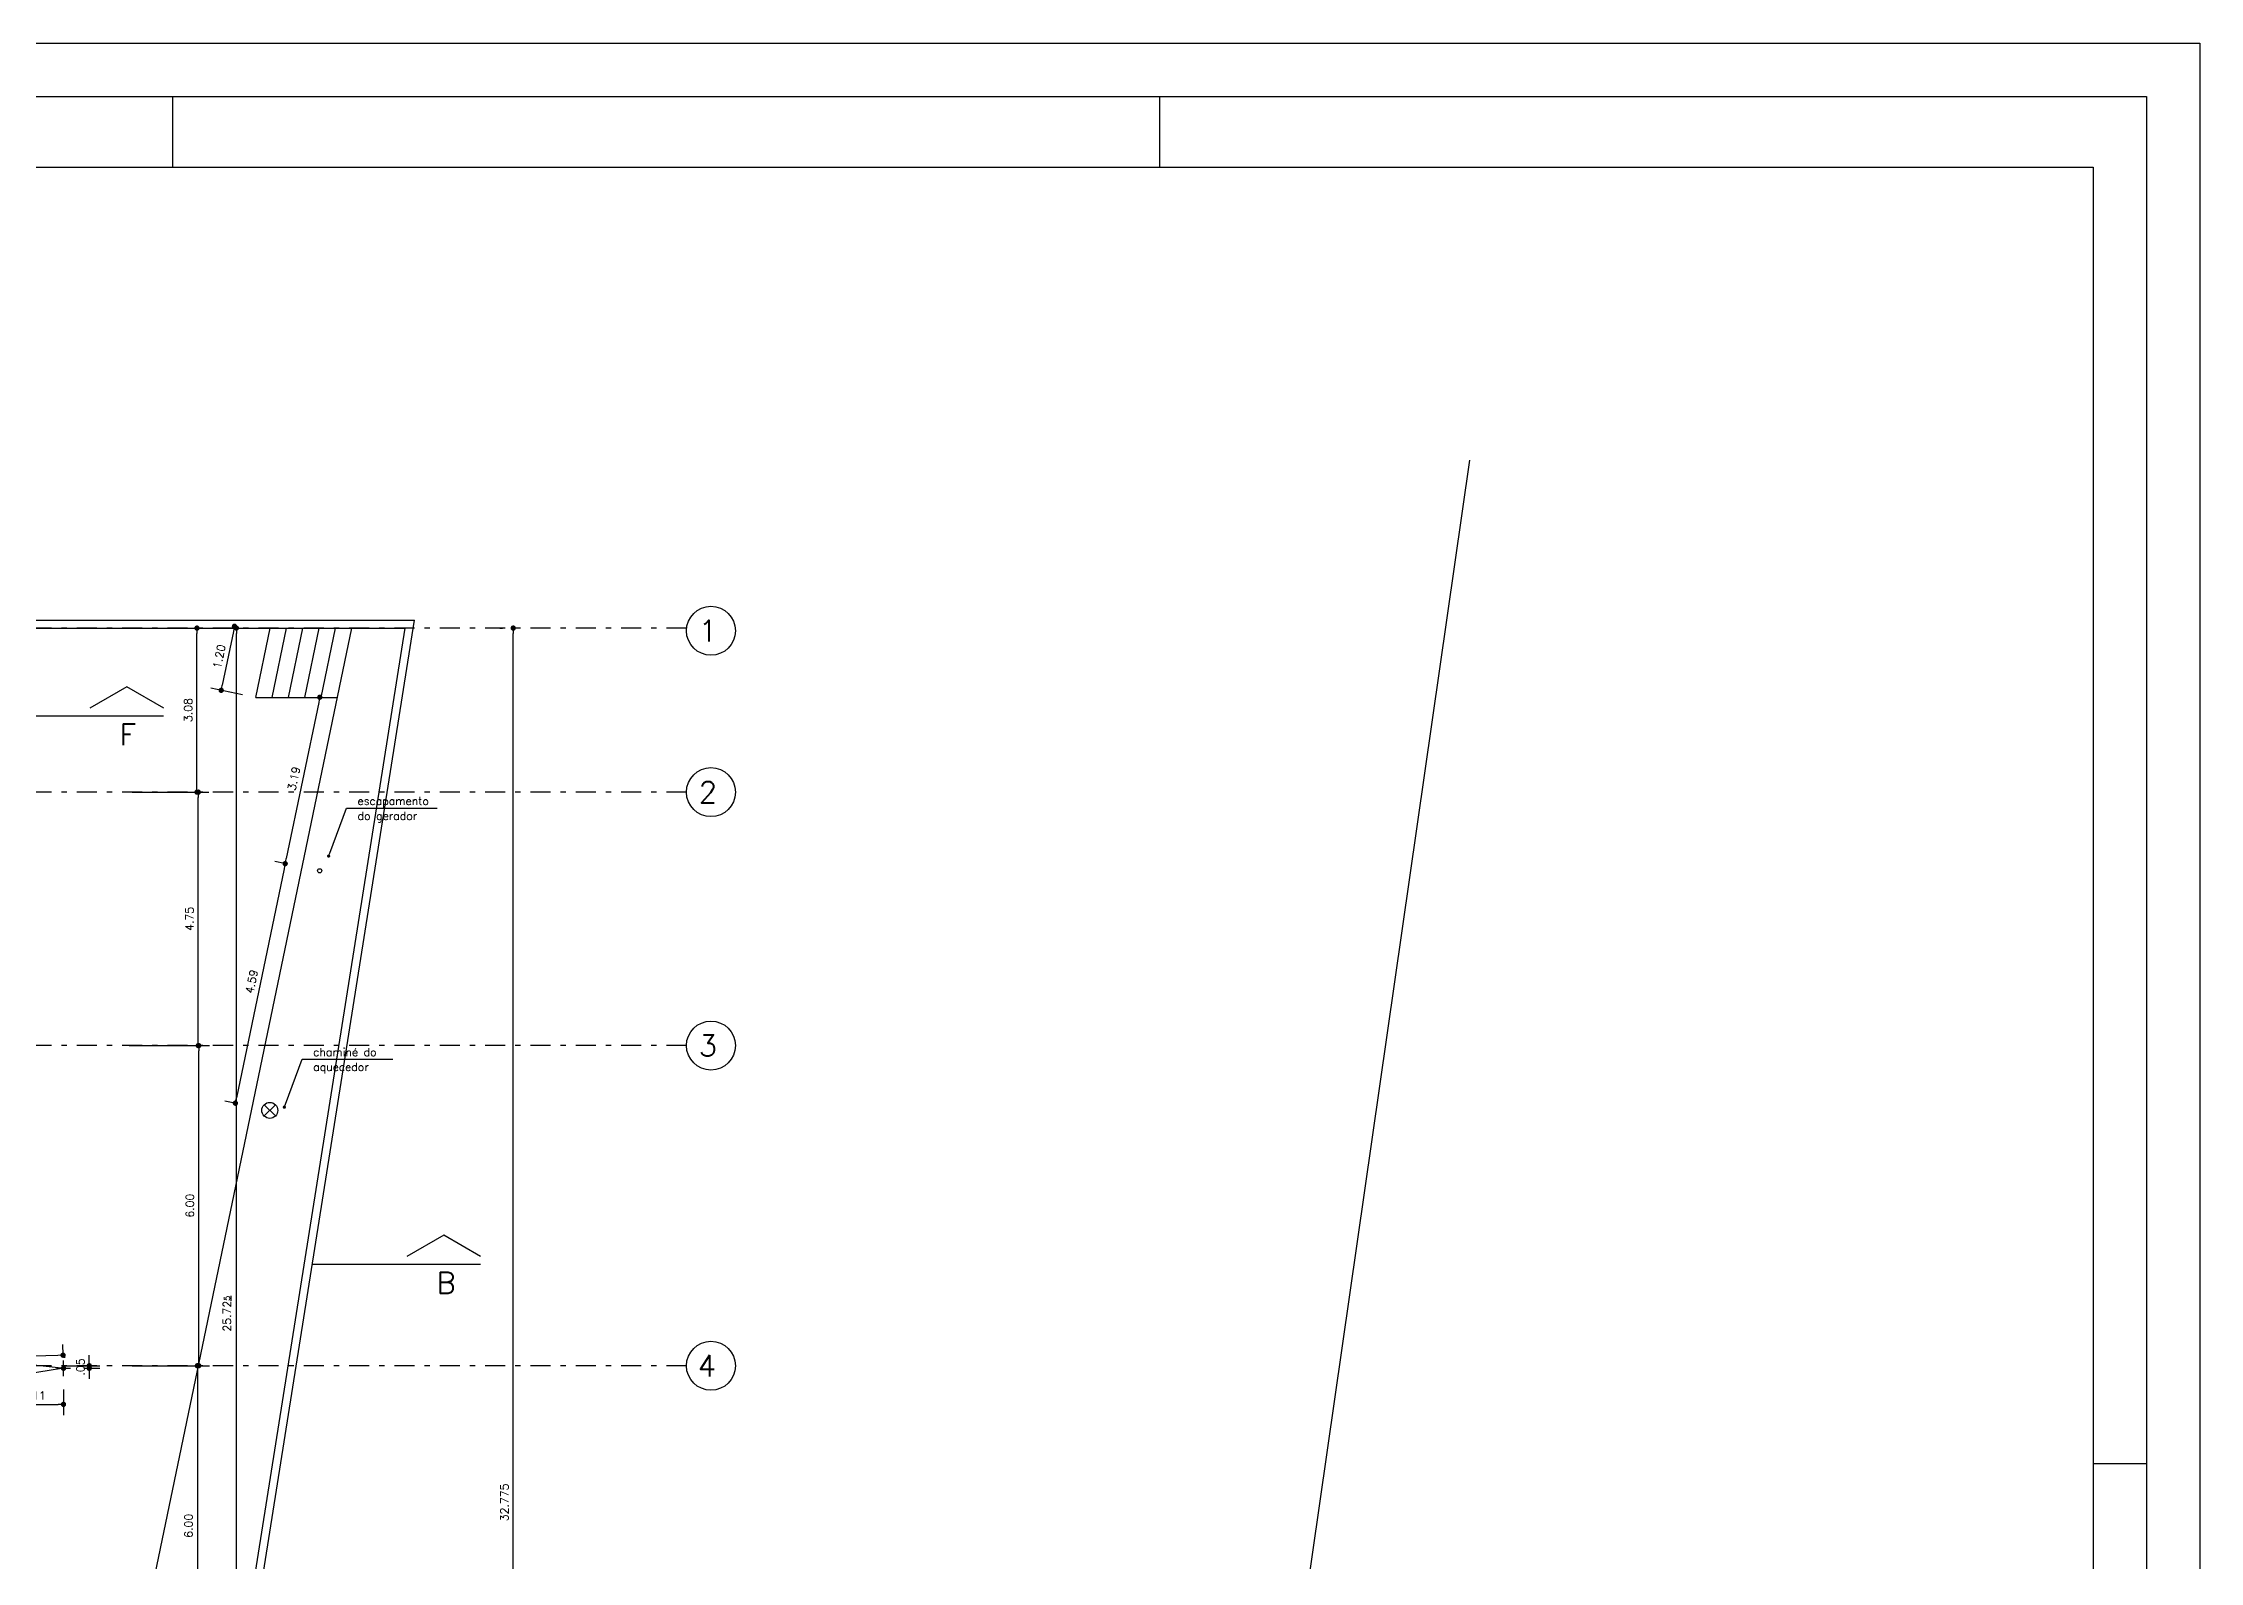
# Model space of a CAD drawing. Extents: x -14 to 107, y -33 to 53.
# Drawn here: x 66.78 to 107.2, y 24.35 to 52.81 of the extents above; entities that cross this region are included whole.
import ezdxf

# ---------------------------------------------------------------- set-up
doc = ezdxf.new("R2010")
doc.units = 0
doc.header["$LTSCALE"] = 1.5
doc.header["$MEASUREMENT"] = 0
doc.linetypes.add('DASHDOT', pattern=[1, 0.5, -0.25, 0, -0.25])
doc.layers.get('0').update_dxf_attribs({"linetype": 'CONTINUOUS'})
for name, color, linetype in [('A-PAREDE', 3, 'CONTINUOUS'), ('COTAS', 7, 'CONTINUOUS'), ('EIXOS', 32, 'DASHDOT'), ('N-LNHVISTA', 7, 'CONTINUOUS'), ('N-NOTACOES', 6, 'CONTINUOUS'), ('N-TEXTO', 7, 'CONTINUOUS'), ('PLACA-PRE-MOLDADA', 6, 'CONTINUOUS'), ('PLATEIA1', 7, 'CONTINUOUS'), ('T-FOLHA', 7, 'CONTINUOUS')]:
    doc.layers.add(name, color=color, linetype=linetype)
doc.styles.add('COTA', font='romans.shx')
doc.styles.add('ROMANS', font='romans')
doc.dimstyles.new('DG060-1', dxfattribs={"dimscale": 0.1, "dimtxt": 1.5, "dimasz": 1, "dimexe": 2, "dimexo": 2.5, "dimgap": 0.9, "dimtad": 1, "dimzin": 4, "dimdsep": 46, "dimtxsty": 'COTA', "dimblk": 'DOT', "dimblk1": 'DOT', "dimblk2": 'DOT', "dimsah": 1, "dimcen": 0.09, "dimclrd": 1, "dimclre": 1, "dimclrt": 2, "dimadec": 0, "dimazin": 0, "dimtfac": 1, "dimtdec": 4, "dimtix": 1, "dimtmove": 2, "dimatfit": 3, "dimldrblk": 'DOT', "dimfxl": 1, "dimtvp": 2, "dimtolj": 1, "dimtzin": 0, "dimarcsym": 0})

# ---------------------------------------------------------------- blocks, each defined once
blk = doc.blocks.new('N-1116')
at = {"layer": 'N-NOTACOES'}
blk.add_line((0.0315, 0), (0, 0), dxfattribs=at)
blk.add_lwpolyline([(0.03155, 0.00146), (0.02463, 0.00546), (0.0177, 0.00146)], dxfattribs=at)
at = {"layer": 'N-NOTACOES', "style": 'ROMANS'}
blk.add_attdef('A', (0.02326, -0.00545), '', height=0.004, dxfattribs=at)
blk = doc.blocks.new('F')
at = {"xscale": 100, "yscale": 100, "zscale": 100}
blk.add_blockref('N-1116', (65.884, 40.2), dxfattribs=at).add_auto_attribs({'A': 'F'})
blk = doc.blocks.new('DOT')
at = {"color": 0, "linetype": 'ByBlock'}
blk.add_line((-0.5, 0), (-1, 0), dxfattribs=at)
at = {"color": 0, "linetype": 'ByBlock', "const_width": 0.5}
blk.add_lwpolyline([(-0.25, 0, 1), (0.25, 0, 1)], format="xyb", close=True, dxfattribs=at)
blk = doc.blocks.new('*D35')
at = {"color": 1, "linetype": 'ByBlock'}
for p, q in [((68.389, 34.025), (69.892, 34.025)), ((69.692, 28.125), (69.692, 33.925)), ((69.123, 28.025), (69.892, 28.025))]:
    blk.add_line(p, q, dxfattribs=at)
at = {"color": 1, "linetype": 'ByBlock', "xscale": 0.1, "yscale": 0.1, "zscale": 0.1}
for p, rotation in [((69.692, 34.025), 90), ((69.692, 28.025), 270)]:
    blk.add_blockref('DOT', p, dxfattribs=dict(at, rotation=rotation))
at = {"color": 2, "linetype": 'ByBlock', "insert": (69.527, 31.025), "char_height": 0.15, "attachment_point": 5, "rotation": 90, "style": 'COTA'}
blk.add_mtext('\\A1;6.00', dxfattribs=at)
blk = doc.blocks.new('*D36')
at = {"color": 1, "linetype": 'ByBlock'}
for p, q in [((68.444, 28.025), (69.867, 28.025)), ((69.667, 27.925), (69.667, 22.125)), ((68.599, 22.025), (69.867, 22.025))]:
    blk.add_line(p, q, dxfattribs=at)
at = {"color": 1, "linetype": 'ByBlock', "xscale": 0.1, "yscale": 0.1, "zscale": 0.1}
for p, rotation in [((69.667, 28.025), 90), ((69.667, 22.025), 270)]:
    blk.add_blockref('DOT', p, dxfattribs=dict(at, rotation=rotation))
at = {"color": 2, "linetype": 'ByBlock', "insert": (69.502, 25.025), "char_height": 0.15, "attachment_point": 5, "rotation": 90, "style": 'COTA'}
blk.add_mtext('\\A1;6.00', dxfattribs=at)
blk = doc.blocks.new('*D90')
at = {"color": 1, "linetype": 'ByBlock'}
blk.add_line((67.158, 27.977), (47.881, 24.952), dxfattribs=at)
at = {"color": 1, "linetype": 'ByBlock', "xscale": 0.1, "yscale": 0.1, "zscale": 0.1, "rotation": 188.9210191805278}
blk.add_blockref('DOT', (47.782, 24.936), dxfattribs=at)
at = {"color": 2, "linetype": 'ByBlock', "insert": (57.494, 26.627), "char_height": 0.15, "attachment_point": 5, "rotation": 8.921, "style": 'COTA'}
blk.add_mtext('\\A1;R19.61', dxfattribs=at)
blk = doc.blocks.new('*D121')
at = {"color": 1, "linetype": 'ByBlock'}
for p, q in [((68.446, 38.775), (69.885, 38.775)), ((69.685, 34.125), (69.685, 38.675)), ((68.389, 34.025), (69.885, 34.025))]:
    blk.add_line(p, q, dxfattribs=at)
at = {"color": 1, "linetype": 'ByBlock', "xscale": 0.1, "yscale": 0.1, "zscale": 0.1}
for p, rotation in [((69.685, 38.775), 90), ((69.685, 34.025), 270)]:
    blk.add_blockref('DOT', p, dxfattribs=dict(at, rotation=rotation))
at = {"color": 2, "linetype": 'ByBlock', "insert": (69.52, 36.4), "char_height": 0.15, "attachment_point": 5, "rotation": 90, "style": 'COTA'}
blk.add_mtext('\\A1;4.75', dxfattribs=at)
blk = doc.blocks.new('*D124')
at = {"color": 1, "linetype": 'ByBlock'}
for p, q in [((69.399, 41.85), (69.86, 41.85)), ((69.66, 38.875), (69.66, 41.75)), ((68.446, 38.775), (69.86, 38.775))]:
    blk.add_line(p, q, dxfattribs=at)
at = {"color": 1, "linetype": 'ByBlock', "xscale": 0.1, "yscale": 0.1, "zscale": 0.1}
for p, rotation in [((69.66, 41.85), 90), ((69.66, 38.775), 270)]:
    blk.add_blockref('DOT', p, dxfattribs=dict(at, rotation=rotation))
at = {"color": 2, "linetype": 'ByBlock', "insert": (69.495, 40.313), "char_height": 0.15, "attachment_point": 5, "rotation": 90, "style": 'COTA'}
blk.add_mtext('\\A1;3.08', dxfattribs=at)
blk = doc.blocks.new('*D125')
at = {"color": 1, "linetype": 'ByBlock'}
for p, q in [((69.036, 41.85), (70.598, 41.85)), ((70.398, 16.25), (70.398, 41.75)), ((68.849, 16.15), (70.598, 16.15))]:
    blk.add_line(p, q, dxfattribs=at)
at = {"color": 1, "linetype": 'ByBlock', "xscale": 0.1, "yscale": 0.1, "zscale": 0.1}
for p, rotation in [((70.398, 41.85), 90), ((70.398, 16.15), 270)]:
    blk.add_blockref('DOT', p, dxfattribs=dict(at, rotation=rotation))
at = {"color": 2, "linetype": 'ByBlock', "insert": (70.222, 29), "char_height": 0.15, "attachment_point": 5, "rotation": 90, "style": 'COTA'}
blk.add_mtext('\\A1;25.72\\H0.11;\\L5', dxfattribs=at)
blk = doc.blocks.new('*D127')
at = {"color": 1, "linetype": 'ByBlock'}
for p, q in [((75.337, 41.85), (75.387, 41.85)), ((75.587, 9.175), (75.587, 41.75)), ((75.337, 9.075), (75.387, 9.075))]:
    blk.add_line(p, q, dxfattribs=at)
at = {"color": 1, "linetype": 'ByBlock', "xscale": 0.1, "yscale": 0.1, "zscale": 0.1}
for p, rotation in [((75.587, 41.85), 90), ((75.587, 9.075), 270)]:
    blk.add_blockref('DOT', p, dxfattribs=dict(at, rotation=rotation))
at = {"color": 2, "linetype": 'ByBlock', "insert": (75.422, 25.463), "char_height": 0.15, "attachment_point": 5, "rotation": 90, "style": 'COTA'}
blk.add_mtext('\\A1;32.775', dxfattribs=at)
blk = doc.blocks.new('*D156')
at = {"color": 1, "linetype": 'ByBlock'}
for p, q in [((67.187, 28.025), (67.842, 28.025)), ((67.537, 27.977), (67.842, 27.977)), ((67.642, 28.125), (67.642, 28.225)), ((67.642, 28.025), (67.642, 27.977)), ((67.642, 27.877), (67.642, 27.777))]:
    blk.add_line(p, q, dxfattribs=at)
at = {"color": 1, "linetype": 'ByBlock', "xscale": 0.1, "yscale": 0.1, "zscale": 0.1}
for p, rotation in [((67.642, 28.025), 270), ((67.642, 27.977), 90)]:
    blk.add_blockref('DOT', p, dxfattribs=dict(at, rotation=rotation))
at = {"color": 2, "linetype": 'ByBlock', "insert": (67.477, 28.001), "char_height": 0.15, "attachment_point": 5, "rotation": 90, "style": 'COTA'}
blk.add_mtext('\\A1;.05', dxfattribs=at)
blk = doc.blocks.new('*D157')
at = {"color": 1, "linetype": 'ByBlock'}
for p, q in [((67.158, 27.582), (67.158, 27.101)), ((66.044, 27.445), (66.044, 27.101)), ((66.144, 27.301), (67.058, 27.301))]:
    blk.add_line(p, q, dxfattribs=at)
at = {"color": 1, "linetype": 'ByBlock', "xscale": 0.1, "yscale": 0.1, "zscale": 0.1, "rotation": 180}
blk.add_blockref('DOT', (66.044, 27.301), dxfattribs=at)
at = {"color": 1, "linetype": 'ByBlock', "xscale": 0.1, "yscale": 0.1, "zscale": 0.1}
blk.add_blockref('DOT', (67.158, 27.301), dxfattribs=at)
at = {"color": 2, "linetype": 'ByBlock', "insert": (66.601, 27.466), "char_height": 0.15, "attachment_point": 5, "style": 'COTA'}
blk.add_mtext('\\A1;1.11', dxfattribs=at)
blk = doc.blocks.new('*D158')
at = {"color": 1, "linetype": 'ByBlock'}
for p, q in [((29.836, 31.899), (29.841, 31.949)), ((29.963, 32.136), (67.058, 27.989)), ((67.185, 28.226), (67.18, 28.176))]:
    blk.add_line(p, q, dxfattribs=at)
at = {"color": 1, "linetype": 'ByBlock', "xscale": 0.1, "yscale": 0.1, "zscale": 0.1}
for p, rotation in [((29.863, 32.147), 173.6200831526983), ((67.158, 27.977), 353.6200831526983)]:
    blk.add_blockref('DOT', p, dxfattribs=dict(at, rotation=rotation))
at = {"color": 2, "linetype": 'ByBlock', "insert": (48.529, 30.226), "char_height": 0.15, "attachment_point": 5, "rotation": 353.6201, "style": 'COTA'}
blk.add_mtext('\\A1;R=37.53', dxfattribs=at)
blk = doc.blocks.new('*D161')
at = {"color": 1, "linetype": 'ByBlock'}
for p, q in [((67.15, 28.227), (67.144, 28.422)), ((67.05, 28.219), (22.259, 26.811)), ((22.159, 26.813), (22.153, 27.007))]:
    blk.add_line(p, q, dxfattribs=at)
at = {"color": 1, "linetype": 'ByBlock', "xscale": 0.1, "yscale": 0.1, "zscale": 0.1}
for p, rotation in [((67.15, 28.222), 1.800537901946706), ((22.159, 26.807), 181.8005379019467)]:
    blk.add_blockref('DOT', p, dxfattribs=dict(at, rotation=rotation))
at = {"color": 2, "linetype": 'ByBlock', "insert": (44.649, 27.679), "char_height": 0.15, "attachment_point": 5, "rotation": 1.8005, "style": 'COTA'}
blk.add_mtext('\\A1;45.01', dxfattribs=at)
blk = doc.blocks.new('*D300')
at = {"color": 1, "linetype": 'ByBlock'}
for p, q in [((70.343, 41.787), (70.134, 40.782)), ((70.516, 40.601), (69.918, 40.725))]:
    blk.add_line(p, q, dxfattribs=at)
at = {"color": 1, "linetype": 'ByBlock', "xscale": 0.1, "yscale": 0.1, "zscale": 0.1}
for p, rotation in [((70.363, 41.884), 78.25613122267501), ((70.114, 40.684), 258.256131222675)]:
    blk.add_blockref('DOT', p, dxfattribs=dict(at, rotation=rotation))
at = {"color": 2, "linetype": 'ByBlock', "insert": (70.077, 41.318), "char_height": 0.15, "attachment_point": 5, "rotation": 78.2561, "style": 'COTA'}
blk.add_mtext('\\A1;1.20', dxfattribs=at)
blk = doc.blocks.new('*D356')
at = {"color": 1, "linetype": 'ByBlock'}
for p, q in [((72.039, 40.491), (71.431, 37.566)), ((71.399, 37.471), (71.215, 37.509))]:
    blk.add_line(p, q, dxfattribs=at)
at = {"color": 1, "linetype": 'ByBlock', "xscale": 0.1, "yscale": 0.1, "zscale": 0.1}
for p, rotation in [((72.059, 40.588), 78.25613122267413), ((71.41, 37.468), 258.2561312226741)]:
    blk.add_blockref('DOT', p, dxfattribs=dict(at, rotation=rotation))
at = {"color": 2, "linetype": 'ByBlock', "insert": (71.573, 39.062), "char_height": 0.15, "attachment_point": 5, "rotation": 78.2561, "style": 'COTA'}
blk.add_mtext('\\A1;3.19', dxfattribs=at)
blk = doc.blocks.new('*D357')
at = {"color": 1, "linetype": 'ByBlock'}
for p, q in [((71.39, 37.371), (70.498, 33.077)), ((70.466, 32.981), (70.281, 33.02))]:
    blk.add_line(p, q, dxfattribs=at)
at = {"color": 1, "linetype": 'ByBlock', "xscale": 0.1, "yscale": 0.1, "zscale": 0.1}
for p, rotation in [((71.41, 37.468), 78.25613122267413), ((70.477, 32.979), 258.2561312226741)]:
    blk.add_blockref('DOT', p, dxfattribs=dict(at, rotation=rotation))
at = {"color": 2, "linetype": 'ByBlock', "insert": (70.782, 35.257), "char_height": 0.15, "attachment_point": 5, "rotation": 78.2561, "style": 'COTA'}
blk.add_mtext('\\A1;4.59', dxfattribs=at)
blk = doc.blocks.new('A$C2A9123B2')
at = {"layer": 'PLACA-PRE-MOLDADA'}
for p, q in [((0.947, 0.256), (0.735, 0.044)), ((0.735, 0.256), (0.947, 0.044))]:
    blk.add_line(p, q, dxfattribs=at)
for centre, radius in [((1.775, 4.639), 0.04), ((0.841, 0.15), 0.15)]:
    blk.add_circle(centre, radius, dxfattribs=at)
at = {"layer": 'PLATEIA1'}
dim = blk.add_aligned_dim(p1=(2.011, 7.845), p2=(1.363, 4.725), distance=-0.239, dimstyle='DG060-1', override={"dimse1": 1}, dxfattribs=at)
dim.commit()
dim.dimension.update_dxf_attribs({"geometry": '*D356', "text_midpoint": (1.292, 6.367), "insert": (-70.281, -32.695)})
dim = blk.add_linear_dim(base=(0.1958, 0.2842), p1=(1.3629, 4.7249), p2=(0.4296, 0.2356), angle=78.2561, dimstyle='DG060-1', override={"dimse1": 1}, dxfattribs=at)
dim.commit()
dim.dimension.update_dxf_attribs({"geometry": '*D357', "text_midpoint": (0.5009, 2.5624), "insert": (-70.2814, -32.695)})

msp = doc.modelspace()

# ---------------------------------------------------------------- linework, layer by layer
at = {"layer": 'A-PAREDE'}
for p, q in [((66.0447, 42), (73.7362, 42)), ((66.0447, 41.85), (73.5605, 41.85)), ((69.0447, 13.35), (73.5605, 41.85)), ((69.2203, 13.5), (73.7362, 42))]:
    msp.add_line(p, q, dxfattribs=at)
at = {"layer": 'A-PAREDE', "color": 2}
for p, q in [((67.263, 16.3551), (72.5631, 41.85)), ((70.7608, 40.55), (71.031, 41.85)), ((71.0672, 40.55), (71.3375, 41.85)), ((71.3736, 40.55), (71.6439, 41.85)), ((71.68, 40.55), (71.9503, 41.85)), ((71.9864, 40.55), (72.2567, 41.85)), ((70.7608, 40.55), (72.2929, 40.55))]:
    msp.add_line(p, q, dxfattribs=at)
at = {"layer": 'COTAS', "color": 1}
for p, q in [((72.1489, 37.6334), (72.4651, 38.4745)), ((72.4651, 38.4745), (74.1618, 38.4745)), ((71.3181, 32.9271), (71.6343, 33.7683)), ((71.6343, 33.7683), (73.331, 33.7683))]:
    msp.add_line(p, q, dxfattribs=at)
at = {"layer": 'EIXOS', "ltscale": 0.5}
for p, q in [((78.8353, 41.8501), (-5.9475, 41.8501)), ((78.8353, 38.7751), (-5.9475, 38.7751)), ((78.8353, 34.0251), (-5.9475, 34.0251)), ((78.8353, 28.0251), (-5.9475, 28.0251))]:
    msp.add_line(p, q, dxfattribs=at)
at = {"layer": 'EIXOS', "linetype": 'Continuous'}
for centre in [(79.2945, 41.8001), (79.2945, 38.7751), (79.2945, 34.0251), (79.2945, 28.0251)]:
    msp.add_circle(centre, 0.4592, dxfattribs=at)
at = {"layer": 'N-LNHVISTA'}
msp.add_line((93.513, 44.9995), (87.0425, 0), dxfattribs=at)
at = {"layer": 'N-TEXTO', "color": 2, "linetype": 'ByBlock'}
for p, q in [((67.0277, 27.9775), (67.2874, 27.9775)), ((67.1576, 27.8315), (67.1576, 28.1234))]:
    msp.add_line(p, q, dxfattribs=at)
at = {"layer": 'T-FOLHA', "color": 1}
msp.add_lwpolyline([(-13.699, -33.2871), (-13.699, 52.8129), (107.201, 52.8129), (107.201, -33.2871)], close=True, dxfattribs=at)
at = {"layer": 'T-FOLHA', "color": 2}
msp.add_lwpolyline([(-12.699, -32.2871), (-12.699, 51.8129), (106.201, 51.8129), (106.201, -32.2871)], close=True, dxfattribs=at)
for points in [[(69.201, 51.8129), (69.201, 50.4912)], [(87.701, 51.8129), (87.701, 50.4912)], [(106.201, 26.1872), (105.201, 26.1872)]]:
    msp.add_lwpolyline(points, dxfattribs=at)
at = {"layer": 'T-FOLHA', "color": 3}
msp.add_lwpolyline([(-10.199, 50.4912), (105.201, 50.4912), (105.201, -30.6831), (-10.199, -30.6831), (-10.199, 50.4912)], dxfattribs=at)

# ---------------------------------------------------------------- block references
at = {"layer": 'A-PAREDE'}
msp.add_blockref('F', (0, 0), dxfattribs=at)
at = {"layer": 'COTAS', "color": 1, "xscale": -0.06, "yscale": 0.06, "zscale": 0.06, "rotation": 69.40038473446347}
for p in [(72.1278, 37.5772), (71.297, 32.8709)]:
    msp.add_blockref('DOT', p, dxfattribs=at)
at = {"layer": 'N-TEXTO', "xscale": 100, "yscale": 100, "zscale": 100}
msp.add_blockref('N-1116', (71.8222, 29.9246), dxfattribs=at).add_auto_attribs({'A': 'B'})
at = {"layer": 'PLATEIA1'}
msp.add_blockref('A$C2A9123B2', (70.1843, 32.6616), dxfattribs=at)

# ---------------------------------------------------------------- texts
at = {"layer": 'EIXOS', "color": 2, "style": 'ROMANS'}
for s, p in [('1', (79.0654, 41.5999)), ('2', (79.0654, 38.5749)), ('3', (79.0654, 33.8249)), ('4', (79.0463, 27.8249))]:
    msp.add_text(s, height=0.4, dxfattribs=at).set_placement(p)
at = {"layer": 'N-TEXTO', "color": 2, "style": 'ROMANS'}
for s, p in [('escapamento', (72.6692, 38.5345)), ('do gerador', (72.6692, 38.2555)), ('chaminé do', (71.8384, 33.8282)), ('aquecedor', (71.8384, 33.5492))]:
    msp.add_text(s, height=0.15, dxfattribs=at).set_placement(p)

# ---------------------------------------------------------------- dimensions: what is measured, and where the dimension line sits
at = {"layer": 'COTAS'}
for base, p1, p2, picture, middle in [((69.6596, 41.85), (68.1958, 38.7751), (69.149, 41.85), '*D124', (69.4946, 40.3126)), ((69.6846, 38.7751), (68.1386, 34.0251), (68.1958, 38.7751), '*D121', (69.5196, 36.4001)), ((67.6418, 27.9775), (66.937, 28.0251), (67.2874, 27.9775), '*D156', (67.4768, 28.0013))]:
    dim = msp.add_linear_dim(base=base, p1=p1, p2=p2, angle=90, dimstyle='DG060-1', dxfattribs=at)
    dim.commit()
    dim.dimension.update_dxf_attribs({"geometry": picture, "text_midpoint": middle})
for base, p1, p2, text, picture, middle in [((70.398, 41.8501), (68.5988, 16.1501), (68.7862, 41.8501), '25.72\\H0.11;\\L5', '*D125', (70.222, 29.0001)), ((69.6924, 34.0251), (68.8726, 28.0251), (68.1386, 34.0251), '6.00', '*D35', (69.5274, 31.0251)), ((69.6674, 22.0251), (68.194, 28.0251), (68.3488, 22.0251), '6.00', '*D36', (69.5024, 25.0251))]:
    dim = msp.add_linear_dim(base=base, p1=p1, p2=p2, angle=90, text=text, dimstyle='DG060-1', dxfattribs=at)
    dim.commit()
    dim.dimension.update_dxf_attribs({"geometry": picture, "text_midpoint": middle})
dim = msp.add_linear_dim(base=(75.5875, 41.85), p1=(75.5875, 9.0751), p2=(75.5875, 41.85), angle=90, dimstyle='DG060-1', override={"dimdec": 3}, dxfattribs=at)
dim.commit()
dim.dimension.update_dxf_attribs({"geometry": '*D127', "text_midpoint": (75.4225, 25.4626)})
dim = msp.add_aligned_dim(p1=(29.8634, 32.1474), p2=(67.1576, 27.9775), distance=0, text='R=<>', dimstyle='DG060-1', dxfattribs=at)
dim.commit()
dim.dimension.update_dxf_attribs({"geometry": '*D158', "text_midpoint": (48.5288, 30.2264)})
dim = msp.add_aligned_dim(p1=(67.1576, 27.9775), p2=(22.1668, 26.5631), distance=-0.2444, dimstyle='DG060-1', dxfattribs=at)
dim.commit()
dim.dimension.update_dxf_attribs({"geometry": '*D161', "text_midpoint": (44.6493, 27.6795)})
dim = msp.add_radius_dim(center=(67.1576, 27.9775), mpoint=(47.7819, 24.936), dimstyle='DG060-1', dxfattribs=at)
dim.commit()
dim.dimension.update_dxf_attribs({"geometry": '*D90', "text_midpoint": (57.4936, 26.6275)})
dim = msp.add_linear_dim(base=(67.1576, 27.3006), p1=(66.044, 27.6946), p2=(67.1576, 27.8315), dimstyle='DG060-1', dxfattribs=at)
dim.commit()
dim.dimension.update_dxf_attribs({"geometry": '*D157', "text_midpoint": (66.6008, 27.4656)})
at = {"layer": 'PLACA-PRE-MOLDADA'}
dim = msp.add_aligned_dim(p1=(71.0103, 41.75), p2=(70.7608, 40.55), distance=-0.6608, text='1.20', dimstyle='DG060-1', override={"dimse1": 1}, dxfattribs=at)
dim.commit()
dim.dimension.update_dxf_attribs({"geometry": '*D300', "text_midpoint": (70.077, 41.3181)})

doc.saveas('drawing.dxf')
